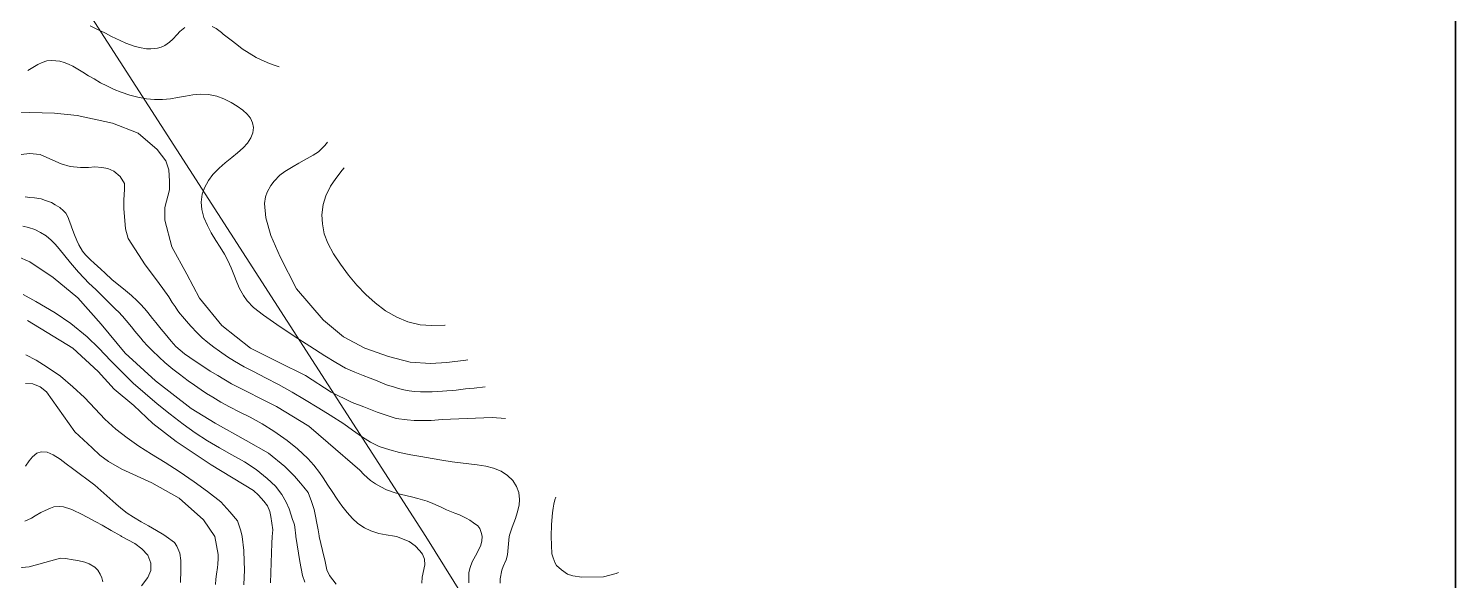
# Model space of a CAD drawing. Header units: metres. Extents: x 548946 to 557077, y 1838800 to 1845419.
# Drawn here: x 555987 to 557077, y 1841966 to 1842389 of the extents above; entities that cross this region are included whole.
import ezdxf

# ---------------------------------------------------------------- set-up
doc = ezdxf.new("R2010")
doc.units = ezdxf.units.M
doc.header["$LTSCALE"] = 28
for name, color, linetype, lineweight in [('1', 7, 'Continuous', 13), ('2', 7, 'Continuous', 13), ('44', 7, 'Continuous', 13), ('55', 7, 'Continuous', 35)]:
    doc.layers.add(name, color=color, linetype=linetype, lineweight=lineweight)

msp = doc.modelspace()

# ---------------------------------------------------------------- linework, layer by layer
at = {"layer": '1'}
for points in [[(556033.79, 1842390.62), (556038.56, 1842388.27), (556045.55, 1842384.87), (556050.12, 1842382.49), (556056.8, 1842379.33), (556061.04, 1842377.39), (556067.4, 1842375.14), (556071.44, 1842374.03), (556076.9, 1842373), (556080.34, 1842372.86), (556085.32, 1842373.39), (556088.24, 1842374.33), (556091.04, 1842375.53), (556094.53, 1842378.06), (556097, 1842380.37), (556100.26, 1842383.92), (556102.44, 1842386.28), (556106.23, 1842389.42)], [(556127.07, 1842390.13), (556130.03, 1842388.5), (556134.12, 1842385.49), (556135.51, 1842384.24), (556139.62, 1842381.05), (556142.57, 1842378.75), (556147.1, 1842375.23), (556150.06, 1842372.94), (556155.42, 1842369.61), (556160.76, 1842366.48), (556164.52, 1842364.57), (556170.87, 1842361.65), (556176.02, 1842360.02), (556178.33, 1842359.12)], [(555960.43, 1842323.43), (555987.83, 1842324.39), (556006.58, 1842323.91), (556023.88, 1842321.98), (556050.8, 1842316.19), (556070.51, 1842308.48), (556084.93, 1842295.95), (556091.66, 1842287.27), (556094.06, 1842280.52), (556094.55, 1842271.84), (556094.55, 1842265.1), (556090.91, 1842251.71), (556090.91, 1842248.87), (556090.92, 1842242.03), (556096.23, 1842221.57), (556107.77, 1842200.58), (556117.34, 1842182.21), (556134.39, 1842161.52), (556156.47, 1842144.16), (556177.74, 1842133.3), (556198.47, 1842123.25), (556218.13, 1842110.32), (556234.09, 1842102.6), (556242.89, 1842099.13), (556253.28, 1842095.03), (556267.82, 1842090.33), (556276.23, 1842089.2), (556281.43, 1842088.71), (556289.15, 1842088.63), (556294.54, 1842088.83), (556302.75, 1842089.38), (556341.03, 1842090.92), (556351.2, 1842090.23)], [(556215.24, 1842301.72), (556213.15, 1842299.03), (556208.34, 1842294.15), (556204.18, 1842291.63), (556197.52, 1842287.85), (556193.24, 1842285.6), (556188.89, 1842283.06), (556182.74, 1842279.05), (556178.88, 1842276.48), (556174.42, 1842271.83), (556171.98, 1842268.48), (556169.01, 1842263.35), (556167.93, 1842259.79)], [(556042.84, 1842282.24), (556037.5, 1842282.65), (556032.57, 1842282.24), (556026.41, 1842282.24), (556018.6, 1842283.07), (556011.62, 1842285.13), (556002.99, 1842288.83), (555995.6, 1842292.13), (555987.38, 1842292.95), (555976.7, 1842291.72)], [(556354.08, 1842000), (556354.67, 1842001.82), (556356.48, 1842007.11), (556358.87, 1842013.7), (556360.28, 1842018.2), (556361.7, 1842023.94), (556361.96, 1842028.32), (556361.43, 1842033.58), (556359.62, 1842038.17), (556356.81, 1842042.77), (556352.68, 1842046.72), (556348.06, 1842049.91), (556342.1, 1842052.38), (556336.35, 1842053.84), (556329.73, 1842054.9), (556316.95, 1842056.31), (556310.44, 1842057.15), (556302.62, 1842058.36), (556295.22, 1842059.64), (556286.64, 1842061.19), (556279.05, 1842062.61), (556270.34, 1842064.37), (556262.82, 1842066.22), (556254.74, 1842068.96), (556248.08, 1842072.19), (556242, 1842075.99), (556234.31, 1842081.36), (556227.61, 1842086.13), (556217.28, 1842092.86), (556208.71, 1842098.18), (556197.64, 1842104.79), (556188.13, 1842110.34), (556177.72, 1842116.15), (556167.81, 1842121.48), (556158.8, 1842126.12), (556151.44, 1842129.82), (556144.22, 1842134.08), (556138.7, 1842137.47), (556132.71, 1842141.8), (556128.29, 1842144.94), (556123.78, 1842148.28), (556119.5, 1842152.04), (556115.52, 1842155.83), (556110.77, 1842161.01), (556107.56, 1842164.63), (556104.47, 1842168.34), (556102.73, 1842170.41), (556100.9, 1842172.67), (556098.79, 1842175.82), (556096.64, 1842179.04), (556094.05, 1842183.29), (556089.34, 1842189.75), (556083.88, 1842197.23), (556075.8, 1842207.71), (556062.97, 1842227.86), (556060.92, 1842235.27), (556060.1, 1842244.75), (556059.69, 1842250.52), (556059.69, 1842257.52), (556060.1, 1842265.35), (556060.1, 1842269.88), (556056.81, 1842275.24), (556051.88, 1842279.36), (556047.36, 1842281.42), (556042.84, 1842282.24)], [(556305.25, 1842161.7), (556304.97, 1842161.66), (556294.71, 1842161.28), (556286.02, 1842161.95), (556276.57, 1842164.13), (556268.14, 1842167.69), (556259.5, 1842172.69), (556251.65, 1842178.71), (556244.5, 1842185.08), (556237.66, 1842192.32), (556231.32, 1842199.92), (556225.11, 1842208.18), (556219.77, 1842216.33), (556215.56, 1842224.28), (556212.8, 1842231.52), (556211.31, 1842239.09), (556210.97, 1842246.08), (556212, 1842253.95), (556214.05, 1842260.57), (556217.61, 1842267.83), (556221.48, 1842273.71), (556226.48, 1842280.1), (556228, 1842281.86)], [(556333.52, 1842000), (556332.96, 1842002.32), (556331.64, 1842006.06), (556330.15, 1842008.06), (556326.88, 1842010.6), (556324.09, 1842012.44), (556321.31, 1842014.09), (556316.07, 1842016.47), (556312.46, 1842017.92), (556306.25, 1842020.38), (556302.2, 1842022.35), (556295.85, 1842025.26), (556291.44, 1842026.99), (556284.35, 1842028.96), (556279.41, 1842030.43), (556271.86, 1842032.24), (556266.94, 1842033.53), (556260.28, 1842035.84), (556256.02, 1842037.97), (556251.92, 1842040.31), (556248.17, 1842042.88), (556243.13, 1842047.48), (556239.87, 1842050.69), (556215.73, 1842071.78), (556200.86, 1842084.43), (556176.19, 1842099.46), (556141.81, 1842116.79), (556131.31, 1842123.26), (556125.59, 1842126.53), (556119.89, 1842130.28), (556114.09, 1842134.12), (556105.98, 1842139.75), (556099.39, 1842145.38), (556095.75, 1842149.39), (556091.16, 1842154.99), (556088.15, 1842158.5), (556084, 1842163.59), (556081.52, 1842166.7), (556077.9, 1842171.37), (556075.57, 1842174.02), (556072.04, 1842177.95), (556069.66, 1842180.31), (556065.46, 1842184.25), (556059.29, 1842189.55), (556055.82, 1842192.25), (556050.32, 1842196.69), (556045.36, 1842201.39), (556042.03, 1842204.49), (556036.91, 1842208.97), (556034.02, 1842211.56), (556030.2, 1842215.54), (556027.96, 1842218.3), (556025.08, 1842223.07), (556023.54, 1842226.29), (556021.75, 1842230.72), (556019.92, 1842236.19), (556019.08, 1842238.37), (556017.81, 1842241.72), (556016.94, 1842244.08), (556015.13, 1842247.18), (556013.56, 1842249.07), (556010.67, 1842251.65), (556007.09, 1842253.77), (556004.31, 1842255.42), (555999.84, 1842257.04), (555996.47, 1842258.14), (555991.32, 1842259.11), (555987.67, 1842259.41), (555984.21, 1842259.74)], [(556167.93, 1842259.79), (556167.15, 1842254.65), (556168.19, 1842243.7), (556171.88, 1842230.31), (556179.1, 1842213.9), (556191.61, 1842189.51), (556211.91, 1842165.63), (556212.09, 1842165.47), (556227.41, 1842152.79), (556243.84, 1842144.16), (556261.91, 1842137.62), (556278.46, 1842133.36), (556294.04, 1842132.28), (556306.48, 1842133), (556320.86, 1842134.8), (556322.39, 1842135.04)], [(556267.97, 1842000), (556266.51, 1842000.21), (556259.99, 1842001.23), (556254.41, 1842002.31), (556248.34, 1842004.24), (556243.42, 1842006.63), (556238.48, 1842009.94), (556234.25, 1842013.87), (556230.25, 1842018.28), (556226.24, 1842023.5), (556222.65, 1842028.55), (556218.77, 1842034.38), (556215.49, 1842039.38), (556211.96, 1842044.79), (556209.08, 1842048.94), (556204.76, 1842054.58), (556200.14, 1842059.63), (556192.37, 1842067.03), (556184.3, 1842073.39), (556174.2, 1842080.61), (556165.22, 1842086.07), (556156.05, 1842091.19), (556148.16, 1842095.24), (556140.42, 1842099.29), (556133.74, 1842102.8), (556127.63, 1842106.46), (556122.77, 1842109.46), (556118.76, 1842112.15), (556113.69, 1842115.65), (556108.82, 1842119.09), (556102.08, 1842124.15), (556097.11, 1842127.95), (556090.81, 1842133.22), (556086.66, 1842137.07), (556081.29, 1842142.18), (556077.68, 1842145.94), (556074.3, 1842149.46), (556072.47, 1842151.71), (556070.96, 1842153.56), (556068.1, 1842157.09), (556065.4, 1842160.36), (556061.39, 1842165.2), (556058.54, 1842168.45), (556055.48, 1842171.8), (556053.48, 1842173.65), (556050.12, 1842176.96), (556046.72, 1842180.23), (556042.05, 1842185.01), (556038.66, 1842188.3), (556035.17, 1842191.77), (556033.08, 1842193.63), (556028.93, 1842197.96), (556024.97, 1842202.31), (556018.83, 1842209.36), (556014.53, 1842214.62), (556010.14, 1842219.97), (556007.18, 1842223.54), (556003.95, 1842226.76), (556000.15, 1842229.99), (555995.88, 1842232.64), (555991.62, 1842234.72), (555986.75, 1842236.31), (555982.32, 1842237.28)], [(556191.01, 1842000), (556190.95, 1842000.48), (556190.68, 1842002.78), (556190.53, 1842004.94), (556190.27, 1842007.04), (556189.91, 1842008.88), (556189.5, 1842010.44), (556188.55, 1842013.15), (556187.52, 1842016.38), (556185.92, 1842021.16), (556183.65, 1842026.37), (556180.39, 1842032.23), (556175.42, 1842038.43), (556169.24, 1842044.49), (556160.74, 1842051.14), (556151.84, 1842057.01), (556142.2, 1842062.47), (556132.61, 1842067.87), (556123.61, 1842073.09), (556114.17, 1842079.27), (556104.8, 1842085.97), (556094.89, 1842093.61), (556085.16, 1842101.39), (556075.78, 1842109.38), (556066.81, 1842117.25), (556057.93, 1842125.96), (556049.57, 1842134.37), (556040.47, 1842144.15), (556031.52, 1842152.73), (556018.95, 1842162.97), (556007, 1842171.04), (555992.44, 1842179.83), (555982.61, 1842185.05)], [(555986.02, 1842165.23), (556020.56, 1842143.96), (556040, 1842126.12), (556052.16, 1842112.6), (556067.32, 1842100.11), (556081.79, 1842086.44), (556099.62, 1842072.66), (556126.33, 1842054.72), (556158.77, 1842035.24), (556162.43, 1842031.57), (556166.46, 1842027.16), (556169.39, 1842023.49), (556171.22, 1842019.08), (556171.95, 1842015.4), (556173.36, 1842005.19), (556172.96, 1842000)], [(556150.13, 1842000), (556149.07, 1842004.45), (556146.38, 1842012.04), (556140.66, 1842018.93), (556133.77, 1842026.56), (556123.49, 1842034.35), (556113.36, 1842041.93), (556101.79, 1842049.72), (556091.13, 1842056.58), (556080.82, 1842063.12), (556071.11, 1842069.04), (556062.03, 1842075.45), (556053.44, 1842082.01), (556045.15, 1842089.88), (556037.58, 1842097.55), (556029.57, 1842106.39), (556020.51, 1842114.57), (556011.18, 1842122.7), (556000.86, 1842129.61), (555992.67, 1842134.87), (555984.73, 1842138.95)], [(555984.33, 1842117.1), (555989.99, 1842116.78), (555995.65, 1842114.57), (556000.37, 1842110.79), (556022.03, 1842079.96), (556035.29, 1842067.89), (556041.27, 1842062.21), (556047.87, 1842057.48), (556058.09, 1842051.62), (556081.01, 1842041.08), (556101.85, 1842029.26), (556120.58, 1842012.82), (556129.05, 1842000)], [(556389.8, 1842030.18), (556389.08, 1842028.18), (556388.27, 1842024.75), (556387.71, 1842021.64), (556387.16, 1842018.08), (556386.4, 1842009.2), (556386.12, 1842000)], [(556057.9, 1842000), (556057.25, 1842000.43), (556049.98, 1842004.56), (556043.09, 1842008.73), (556038.11, 1842011.25), (556031.47, 1842014.89), (556027.1, 1842017.1), (556020.91, 1842020.23), (556019, 1842021.03), (556013.48, 1842022.62), (556010.28, 1842023.08), (556006.05, 1842022.65), (556003.61, 1842021.67), (555999.46, 1842019.82), (555996.13, 1842018.36), (555991.78, 1842015.82), (555988.95, 1842014.13), (555984.02, 1842011.71)], [(556072.97, 1841962.2), (556077.95, 1841968.79), (556080.14, 1841974.09), (556080.14, 1841979.75), (556077.95, 1841985.78), (556073.39, 1841990.72), (556067.91, 1841994.74), (556057.9, 1842000)], [(556129.64, 1841963.35), (556129.84, 1841967.46), (556130.31, 1841971.29), (556131.09, 1841976.42), (556131.41, 1841978.99), (556131.69, 1841983.29), (556131.72, 1841986.16), (556129.05, 1842000)], [(556151.26, 1841963.14), (556151.79, 1841974.57), (556151.45, 1841980.87), (556151.27, 1841989.28), (556150.13, 1842000)], [(556171.74, 1841964.5), (556172.48, 1841987.64), (556172.66, 1841994.59), (556172.96, 1842000)], [(556197.89, 1841965.04), (556196.12, 1841970.08), (556194.14, 1841980.8), (556191.01, 1842000)], [(556267.97, 1842000), (556277.53, 1841996.18), (556282.22, 1841992.87), (556285.89, 1841989.19), (556287.91, 1841986.39), (556289.4, 1841982.74), (556289.51, 1841978.3), (556287.61, 1841969.05), (556287.35, 1841964.21)], [(556333.52, 1842000), (556333.26, 1841996.82), (556332.53, 1841993.33), (556329.59, 1841987.45), (556325.91, 1841980.65), (556324.26, 1841976.42), (556323.16, 1841972.37), (556323.16, 1841968.14), (556323.16, 1841964.65)], [(556354.08, 1842000), (556352.69, 1841986.13), (556351.83, 1841982.24), (556349.55, 1841977.09), (556348.43, 1841974.4), (556347.08, 1841967.62), (556347.24, 1841964.24)], [(556437.56, 1841972.49), (556435.84, 1841971.68), (556426.28, 1841969.29), (556409.67, 1841968.95), (556402.74, 1841970.05), (556398.72, 1841971.15), (556393.98, 1841974.44), (556390.33, 1841977.74), (556389.23, 1841979.57), (556387.77, 1841983.59), (556386.68, 1841986.89), (556386.12, 1842000)], [(555979.17, 1841975.99), (555987.25, 1841976.8), (556011.25, 1841983.47), (556015.08, 1841983.11), (556020.87, 1841982.22), (556024.46, 1841981.55), (556029.66, 1841980.38), (556032.97, 1841979.18), (556037.35, 1841976.64), (556039.62, 1841974.26), (556041.53, 1841971.27), (556042.88, 1841968.35), (556043.6, 1841965.43)]]:
    msp.add_lwpolyline(points, dxfattribs=at)
at = {"layer": '2'}
for points in [[(555986.3, 1842356.31), (555989.96, 1842358.69), (555993.89, 1842361.07), (555997.19, 1842362.61), (556000.84, 1842363.68), (556004.02, 1842364.05), (556007.55, 1842363.92), (556010.65, 1842363.46), (556013.96, 1842362.6), (556017.21, 1842361.32), (556020.57, 1842359.71), (556024.43, 1842357.51), (556028.18, 1842355.24), (556032.69, 1842352.46), (556036.85, 1842349.93), (556041.85, 1842347.06), (556046.53, 1842344.57), (556052.22, 1842341.95), (556057.65, 1842339.78), (556064.23, 1842337.67), (556070.3, 1842336.1), (556076.93, 1842334.86), (556083.08, 1842334.3), (556089.09, 1842334.25), (556095.18, 1842334.85), (556100.67, 1842335.73), (556106.78, 1842336.89), (556112.2, 1842337.85), (556118.5, 1842338.32), (556124.22, 1842338.04), (556130.58, 1842336.67), (556136.02, 1842334.69), (556141.71, 1842331.88), (556146.26, 1842329.12)], [(556146.26, 1842329.12), (556150.58, 1842326.13), (556153.79, 1842323.13), (556156.34, 1842320.05), (556157.89, 1842316.4), (556158.57, 1842312.85), (556158.12, 1842308.62), (556156.76, 1842304.95), (556154.07, 1842300.8), (556150.87, 1842297.35), (556146.49, 1842293.41), (556142.12, 1842290), (556136.99, 1842285.78), (556132.41, 1842281.77), (556127.72, 1842276.75), (556124.18, 1842272.35), (556121.13, 1842266.65), (556119.51, 1842261.78), (556118.61, 1842255.67), (556119.28, 1842250.09), (556120.67, 1842244.05), (556123.44, 1842237.96), (556126.37, 1842232.36), (556130, 1842226.31), (556133.1, 1842221.28), (556136.39, 1842215.85), (556138.96, 1842211.12), (556141.55, 1842205.59), (556143.59, 1842200.51), (556145.96, 1842194.62), (556147.99, 1842189.81), (556151.16, 1842184.22), (556153.95, 1842180.25), (556158.73, 1842175.18), (556166.41, 1842169.28), (556176.61, 1842162.16), (556189.82, 1842153.33), (556201.79, 1842145.7), (556213.31, 1842138.1), (556221.49, 1842133.09), (556229.07, 1842128.86), (556236.04, 1842125.62), (556242.47, 1842123.15), (556247.92, 1842121.11), (556251.92, 1842119.57), (556254.92, 1842118.24), (556257.88, 1842117.09), (556261.17, 1842115.82), (556265.63, 1842114.39), (556269.62, 1842113.13), (556273.56, 1842112.13), (556277.67, 1842111.43), (556281.62, 1842111.02), (556286.44, 1842110.72), (556290.59, 1842110.64), (556295.15, 1842110.68), (556299.05, 1842110.87), (556303.17, 1842111.13), (556306.51, 1842111.37), (556310.48, 1842111.74), (556313.58, 1842112.04), (556320.81, 1842112.86), (556327.24, 1842113.5), (556335.62, 1842114.47)], [(556208.81, 1842000), (556208.75, 1842000.66), (556208.19, 1842005.15), (556204.92, 1842020.55), (556203.09, 1842026.79), (556200.53, 1842033.77), (556197.23, 1842037.81), (556194.66, 1842040.75), (556189.9, 1842046.26), (556182.58, 1842053.61), (556170.03, 1842063.67), (556153.15, 1842073.43), (556129.34, 1842086.82), (556111.13, 1842098.04), (556083.79, 1842118.98), (556060.48, 1842140.3), (556042.34, 1842162.53), (556024.38, 1842182.67), (556005.55, 1842198.08), (555987.66, 1842209.96), (555968.8, 1842218.28)], [(556091.99, 1842000), (556090.06, 1842001.37), (556084.64, 1842004.57), (556078.31, 1842008.1), (556072.81, 1842011.12), (556066.9, 1842014.7), (556062.09, 1842017.94), (556057.26, 1842021.61), (556053.45, 1842024.93), (556037.49, 1842039.18), (556020.44, 1842051.96), (556015.45, 1842055.6), (556010.81, 1842059.26), (556005.5, 1842062.6), (556001.06, 1842064.45), (555996.47, 1842064.84), (555993.06, 1842063.72), (555989.77, 1842061.07), (555987.26, 1842057.93), (555984.39, 1842053.94)], [(556102.95, 1841964.86), (556103.14, 1841974.37), (556103.14, 1841981.68), (556102.41, 1841987.35), (556100.03, 1841992.65), (556098.2, 1841995.39), (556091.99, 1842000)], [(556208.81, 1842000), (556211.5, 1841989.36), (556213.34, 1841980.9), (556214.81, 1841974.66), (556216.65, 1841970.24), (556221.79, 1841963.63)]]:
    msp.add_lwpolyline(points, dxfattribs=at)
at = {"layer": '44'}
msp.add_line((556290.33, 1842000), (556002.28, 1842448.04), dxfattribs=at)
msp.add_lwpolyline([(556358.28, 1841911.04), (556318.97, 1841954.26), (556290.33, 1842000)], dxfattribs=at)
at = {"layer": '55'}
msp.add_lwpolyline([(548946.42, 1845099), (557077.3, 1845099), (557077.3, 1838800.25), (548946.42, 1838800.25)], close=True, dxfattribs=at)

doc.saveas('drawing.dxf')
